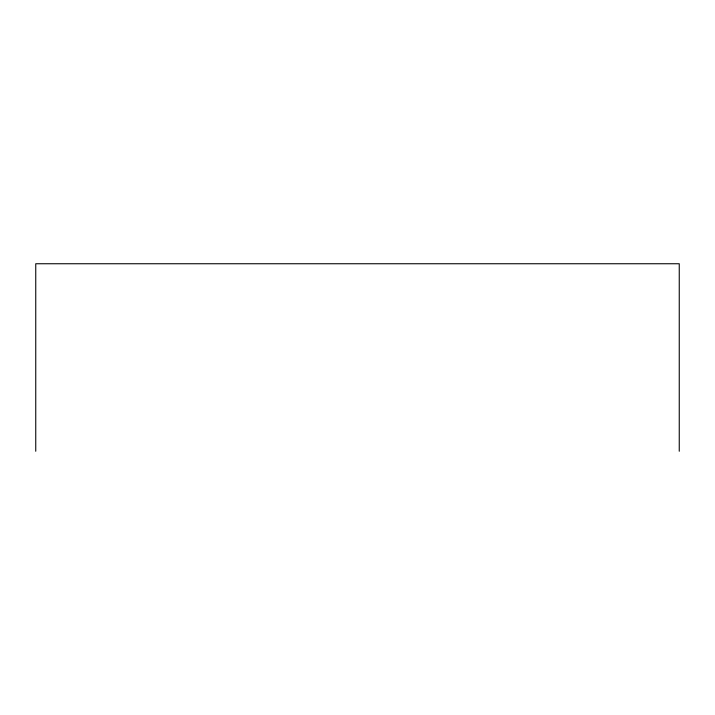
<?xml version="1.0" encoding="UTF-8"?>
<svg xmlns="http://www.w3.org/2000/svg" width="715" height="715" viewBox="0 0 715 715"><rect width="100%" height="100%" fill="white"/><g stroke="black" fill="none" stroke-linecap="round" stroke-linejoin="round"><path stroke-width="1.07" d="M679.25 451.254L679.25 263.746L35.75 263.746L35.75 451.254"/></g></svg>
